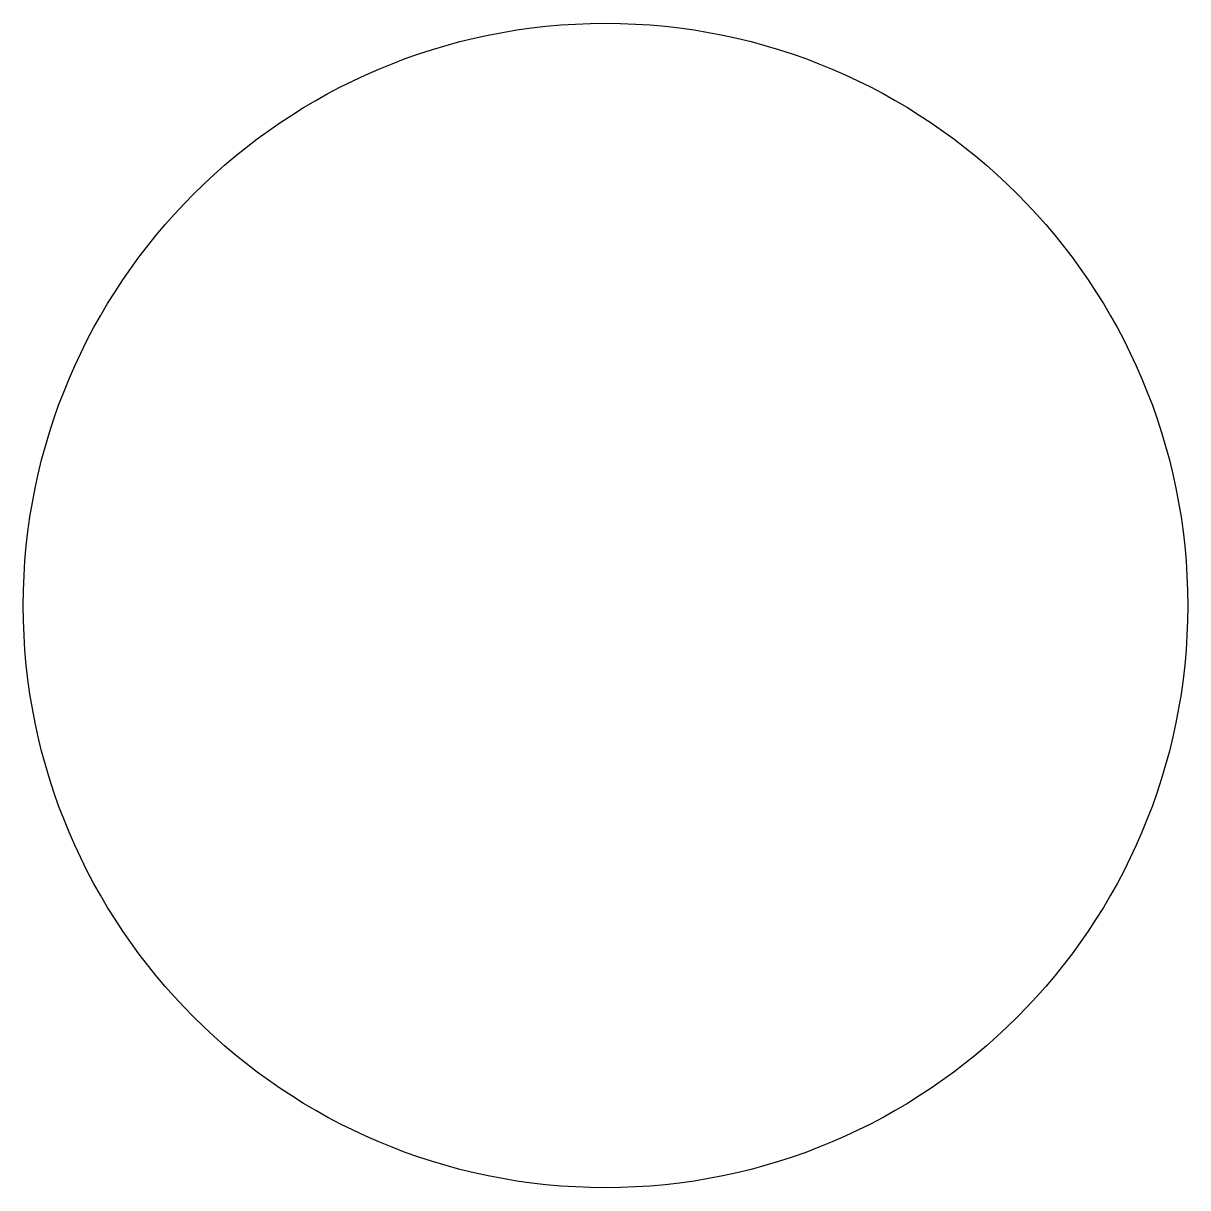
# Model space of a CAD drawing. Header units: millimetres. Extents: x 0 to 80, y 20 to 100.
import ezdxf

# ---------------------------------------------------------------- set-up
doc = ezdxf.new("R2010")
doc.units = ezdxf.units.MM

msp = doc.modelspace()

# ---------------------------------------------------------------- linework, layer by layer
at = {"color": 7, "linetype": 'Continuous'}
msp.add_circle((40, 60), 40, dxfattribs=at)

doc.saveas('drawing.dxf')
